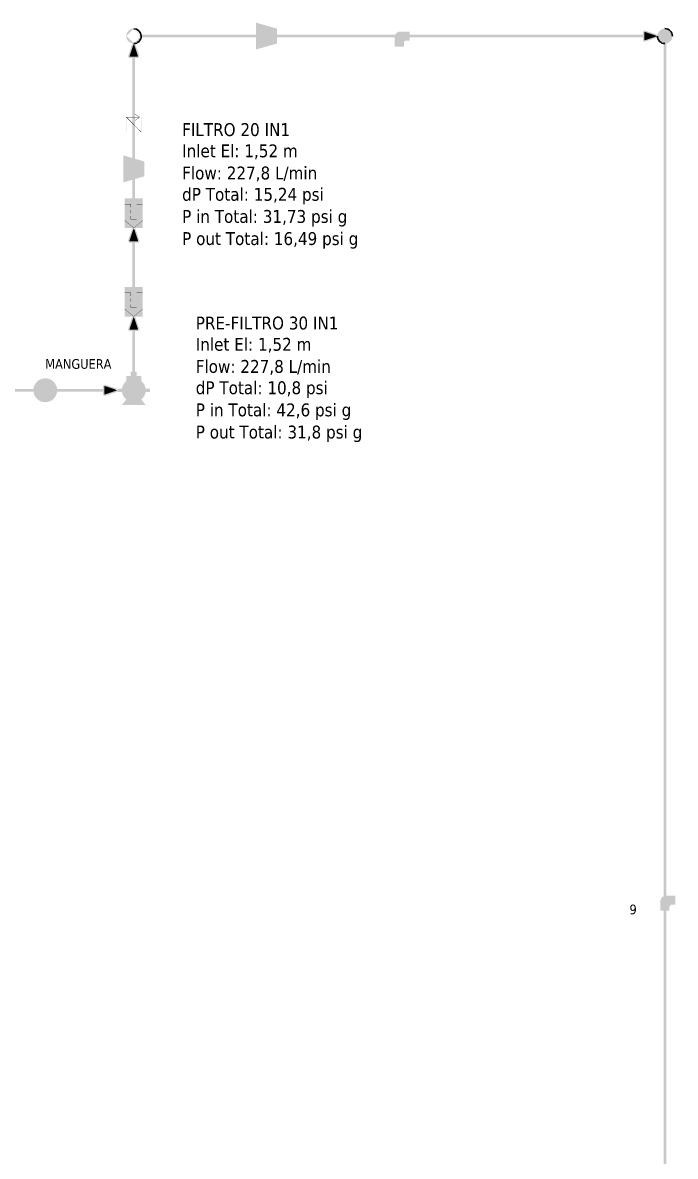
# Model space of a CAD drawing. Header units: inches. Extents: x 0.44 to 8.19, y 2.8 to 6.21.
# Drawn here: x 4.737 to 5.149, y 4.533 to 5.249 of the extents above; entities that cross this region are included whole.
import ezdxf

# ---------------------------------------------------------------- set-up
doc = ezdxf.new("R2010")
doc.units = ezdxf.units.IN
doc.header["$MEASUREMENT"] = 0
for name, color, linetype in [('PDF2_Geometry', 7, 'Continuous'), ('PDF2_Solid Fills', 7, 'Continuous'), ('PDF2_Text', 7, 'Continuous')]:
    doc.layers.add(name, color=color, linetype=linetype)
doc.styles.add('PDF Tahoma', font='tahoma.ttf')

msp = doc.modelspace()

# ---------------------------------------------------------------- hatches: boundary and pattern name
at = {"layer": 'PDF2_Solid Fills', "transparency": 33554687}
h = msp.add_hatch(color=256, dxfattribs=at)
h.paths.add_polyline_path([(4.81153, 5.2405, 0.414405), (4.80697, 5.24507)], flags=0)
h.paths.add_polyline_path([(4.80697, 5.24507, 0.417532), (4.80236, 5.2405)], flags=0)
h.paths.add_polyline_path([(4.80236, 5.2405, 0.417023), (4.80697, 5.23594)], flags=0)
h.paths.add_polyline_path([(4.80697, 5.23594, 0.413902), (4.81153, 5.2405)], flags=0)
h.paths.add_polyline_path([(4.80219, 5.2405, 0.413751), (4.80697, 5.23574)], flags=0)
h.paths.add_polyline_path([(4.80697, 5.24522, 0.416629), (4.80219, 5.2405)], flags=0)
h.paths.add_polyline_path([(4.81168, 5.2405, 0.414208), (4.80697, 5.24522)], flags=0)
h = msp.add_hatch(color=256, dxfattribs=at)
h.paths.add_polyline_path([(4.80697, 5.24517, 0.415181), (4.80231, 5.2405)], flags=0)
h.paths.add_polyline_path([(4.80231, 5.2405, 0.418512), (4.80697, 5.23583)], flags=0)
h.paths.add_polyline_path([(4.80697, 5.23583, 0.415407), (4.81158, 5.2405)], flags=0)
at = {"layer": 'PDF2_Solid Fills', "true_color": 0x0035fe, "transparency": 33554687}
h = msp.add_hatch(color=160, dxfattribs=at)
h.paths.add_polyline_path([(4.88439, 5.24892), (4.88439, 5.2321), (4.88433, 5.2321), (4.88428, 5.23221), (4.89735, 5.23589), (4.89735, 5.23583), (4.89729, 5.23583), (4.89729, 5.24517), (4.89735, 5.24517), (4.89735, 5.24507), (4.88428, 5.24881), (4.88433, 5.24892)], flags=0)
h.paths.add_polyline_path([(4.88433, 5.24897), (4.8974, 5.24522), (4.89746, 5.24517), (4.89746, 5.23583), (4.8974, 5.23579), (4.88433, 5.23204), (4.88422, 5.2321), (4.88422, 5.24892)], flags=0)
at = {"layer": 'PDF2_Solid Fills', "true_color": 0xc0c0c0, "transparency": 33554687}
for points in [[(4.88433, 5.24892), (4.88433, 5.2321), (4.89735, 5.23583), (4.89735, 5.24517)], [(4.97194, 5.234), (4.97194, 5.2405), (4.97287, 5.24235), (4.97472, 5.24328), (4.98128, 5.24328), (4.98128, 5.23768), (4.97846, 5.23768), (4.97754, 5.23676), (4.97754, 5.234)], [(4.8004, 5.16499), (4.8004, 5.14822), (4.81347, 5.15196), (4.81347, 5.16124)], [(4.80132, 5.12864), (4.80132, 5.13797), (4.81256, 5.13797), (4.81256, 5.11931), (4.80132, 5.11931)], [(4.80132, 5.07269), (4.80132, 5.08203), (4.81256, 5.08203), (4.81256, 5.06336), (4.80132, 5.06336)], [(4.80231, 5.02192), (4.80231, 5.02561), (4.80507, 5.02561), (4.80507, 5.02843), (4.80881, 5.02843), (4.80881, 5.02561), (4.81158, 5.02561), (4.81158, 5.02192)], [(5.13975, 4.68804), (5.13975, 4.69461), (5.14068, 4.69646), (5.14253, 4.69737), (5.14908, 4.69737), (5.14908, 4.69179), (5.14626, 4.69179), (5.14535, 4.69086), (5.14535, 4.68804)]]:
    msp.add_hatch(color=9, dxfattribs=at).paths.add_polyline_path(points)
at = {"layer": 'PDF2_Solid Fills', "true_color": 0x0035fe, "transparency": 33554687}
h = msp.add_hatch(color=160, dxfattribs=at)
h.paths.add_polyline_path([(4.97185, 5.234), (4.97185, 5.2405), (4.9719, 5.24056), (4.97282, 5.2424), (4.97282, 5.24246), (4.97472, 5.24337), (4.98128, 5.24337), (4.98133, 5.24333), (4.98133, 5.23768), (4.98128, 5.23762), (4.97846, 5.23762), (4.97846, 5.23768), (4.97851, 5.23762), (4.9776, 5.23671), (4.97754, 5.23676), (4.97765, 5.23676), (4.97765, 5.234), (4.97754, 5.23389), (4.97194, 5.23389)], flags=0)
h.paths.add_polyline_path([(4.97194, 5.23406), (4.97754, 5.23406), (4.97754, 5.234), (4.97743, 5.234), (4.97743, 5.23676), (4.97846, 5.23779), (4.98128, 5.23779), (4.98128, 5.23768), (4.98118, 5.23768), (4.98118, 5.24328), (4.98128, 5.24328), (4.98128, 5.24322), (4.97472, 5.24322), (4.97472, 5.24328), (4.97478, 5.24322), (4.97293, 5.24229), (4.97287, 5.24235), (4.97293, 5.24235), (4.972, 5.24044), (4.97194, 5.2405), (4.972, 5.2405), (4.972, 5.234), (4.97194, 5.234)], flags=0)
at = {"layer": 'PDF2_Solid Fills', "transparency": 33554687}
h = msp.add_hatch(color=256, dxfattribs=at)
h.paths.add_polyline_path([(5.12978, 5.24408), (5.13813, 5.24126), (5.13813, 5.23969), (5.12978, 5.23693), (5.12864, 5.23768), (5.12864, 5.24328)], flags=0)
h.paths.add_polyline_path([(5.13032, 5.24328), (5.13032, 5.23768), (5.1295, 5.23768), (5.12924, 5.2385), (5.13758, 5.24126), (5.13786, 5.2405), (5.13758, 5.23969), (5.12924, 5.24251), (5.1295, 5.24328)], flags=0)
h = msp.add_hatch(color=256, dxfattribs=at)
h.paths.add_polyline_path([(5.14714, 5.2405, 0.416427), (5.14253, 5.24507)], flags=0)
h.paths.add_polyline_path([(5.14253, 5.24507, 0.420078), (5.13797, 5.2405)], flags=0)
h.paths.add_polyline_path([(5.13797, 5.2405, 0.419582), (5.14253, 5.23594)], flags=0)
h.paths.add_polyline_path([(5.14253, 5.23594, 0.415917), (5.14714, 5.2405)], flags=0)
h.paths.add_polyline_path([(5.14253, 5.23574, 0.408898), (5.14729, 5.2405)], flags=0)
h.paths.add_polyline_path([(5.14253, 5.24522, 0.414692), (5.13781, 5.2405)], flags=0)
for points in [[(5.14719, 5.2405, 0.414088), (5.14253, 5.24517), (5.14253, 5.24517, 0.410712), (5.13786, 5.2405), (5.13786, 5.2405, 0.414053), (5.14253, 5.23583), (5.14253, 5.23583, 0.417422)], [(4.80132, 5.13433), (4.80518, 5.13433), (4.80518, 5.13417), (4.80126, 5.13417), (4.80126, 5.13433)], [(4.80518, 5.13422), (4.80518, 5.13226), (4.80501, 5.13226), (4.80501, 5.13433), (4.80518, 5.13433)], [(4.80518, 5.13049), (4.80518, 5.12853), (4.80501, 5.12853), (4.80501, 5.13058), (4.80518, 5.13058)], [(4.80881, 5.13433), (4.81261, 5.13433), (4.81261, 5.13417), (4.80871, 5.13417), (4.80871, 5.13433)], [(4.80886, 5.13422), (4.80886, 5.13226), (4.80871, 5.13226), (4.80871, 5.13433), (4.80886, 5.13433)], [(4.80886, 5.13049), (4.80886, 5.12853), (4.80871, 5.12853), (4.80871, 5.13058), (4.80886, 5.13058)], [(4.80138, 5.12403), (4.80697, 5.11936), (4.80707, 5.11931), (4.80697, 5.11919), (4.80692, 5.11925), (4.80126, 5.12392), (4.80122, 5.12397), (4.80132, 5.12408)], [(4.80518, 5.12679), (4.80518, 5.12483), (4.80501, 5.12483), (4.80501, 5.12685), (4.80518, 5.12685)], [(4.80507, 5.125), (4.80886, 5.125), (4.80886, 5.12483), (4.80501, 5.12483), (4.80501, 5.125)], [(4.81261, 5.12392), (4.80697, 5.11925), (4.80692, 5.11919), (4.80681, 5.11931), (4.80692, 5.11936), (4.8125, 5.12403), (4.81256, 5.12408), (4.81267, 5.12397)], [(4.80871, 5.12489), (4.80871, 5.12685), (4.80886, 5.12685), (4.80886, 5.12483), (4.80871, 5.12483)], [(4.80132, 5.0784), (4.80518, 5.0784), (4.80518, 5.07824), (4.80126, 5.07824), (4.80126, 5.0784)], [(4.80518, 5.07829), (4.80518, 5.07633), (4.80501, 5.07633), (4.80501, 5.0784), (4.80518, 5.0784)], [(4.80881, 5.0784), (4.81261, 5.0784), (4.81261, 5.07824), (4.80871, 5.07824), (4.80871, 5.0784)], [(4.80886, 5.07829), (4.80886, 5.07633), (4.80871, 5.07633), (4.80871, 5.0784), (4.80886, 5.0784)], [(4.80518, 5.07454), (4.80518, 5.07264), (4.80501, 5.07264), (4.80501, 5.07465), (4.80518, 5.07465)], [(4.80518, 5.07086), (4.80518, 5.0689), (4.80501, 5.0689), (4.80501, 5.0709), (4.80518, 5.0709)], [(4.80886, 5.07454), (4.80886, 5.07264), (4.80871, 5.07264), (4.80871, 5.07465), (4.80886, 5.07465)], [(4.80871, 5.06896), (4.80871, 5.0709), (4.80886, 5.0709), (4.80886, 5.0689), (4.80871, 5.0689)], [(4.80138, 5.06808), (4.80697, 5.06342), (4.80707, 5.06336), (4.80697, 5.06326), (4.80692, 5.06332), (4.80126, 5.06799), (4.80122, 5.06803), (4.80132, 5.06814)], [(4.80507, 5.06907), (4.80886, 5.06907), (4.80886, 5.0689), (4.80501, 5.0689), (4.80501, 5.06907)], [(4.81261, 5.06799), (4.80697, 5.06332), (4.80692, 5.06326), (4.80681, 5.06336), (4.80692, 5.06342), (4.8125, 5.06808), (4.81256, 5.06814), (4.81267, 5.06803)]]:
    msp.add_hatch(color=256, dxfattribs=at).paths.add_polyline_path(points)
h = msp.add_hatch(color=256, dxfattribs=at)
h.paths.add_polyline_path([(4.80333, 5.22771), (4.80615, 5.23611), (4.80772, 5.23611), (4.81054, 5.22771), (4.80974, 5.22661), (4.80414, 5.22661)], flags=0)
h.paths.add_polyline_path([(4.80414, 5.22831), (4.80974, 5.22831), (4.80974, 5.22743), (4.80892, 5.22721), (4.80615, 5.23557), (4.80697, 5.23583), (4.80772, 5.23557), (4.80496, 5.22721), (4.80414, 5.22743)], flags=0)
at = {"layer": 'PDF2_Solid Fills', "true_color": 0x0035fe, "transparency": 33554687}
msp.add_hatch(color=160, dxfattribs=at).paths.add_polyline_path([(4.81158, 5.24132), (5.13032, 5.24132), (5.13032, 5.23969), (4.81076, 5.23969), (4.81076, 5.24132)])
at = {"layer": 'PDF2_Solid Fills', "true_color": 0x0089ff, "transparency": 33554687}
msp.add_hatch(color=150, dxfattribs=at).paths.add_polyline_path([(5.14339, 5.23583), (5.14339, 3.90565), (5.14171, 3.90565), (5.14171, 5.23665), (5.14339, 5.23665)])
at = {"layer": 'PDF2_Solid Fills', "true_color": 0x2300ff, "transparency": 33554687}
for points in [[(4.8061, 5.13797), (4.8061, 5.22831), (4.80778, 5.22831), (4.80778, 5.1371), (4.8061, 5.1371)], [(4.80236, 5.18929), (4.80707, 5.18457), (4.80692, 5.18446), (4.80214, 5.18924), (4.80231, 5.18935)], [(4.80219, 5.1799), (4.80219, 5.18929), (4.80236, 5.18929), (4.80236, 5.17985), (4.80219, 5.17985)], [(4.80231, 5.18929), (4.81076, 5.18929), (4.81076, 5.18913), (4.80219, 5.18913), (4.80219, 5.18929)], [(4.80701, 5.18462), (4.81174, 5.1799), (4.81158, 5.17979), (4.80681, 5.18457), (4.80697, 5.18468)], [(4.80794, 5.19119), (4.81071, 5.18929), (4.81076, 5.18924), (4.81071, 5.18913), (4.8106, 5.18918), (4.80783, 5.19103), (4.80778, 5.19108), (4.80783, 5.19119)], [(4.80783, 5.18744), (4.8106, 5.18929), (4.81071, 5.18935), (4.81076, 5.18918), (4.81071, 5.18918), (4.80794, 5.18728), (4.80783, 5.18722), (4.80778, 5.18739)], [(4.81153, 5.1799), (4.81153, 5.18929), (4.81168, 5.18929), (4.81168, 5.17985), (4.81153, 5.17985)], [(4.8061, 5.08203), (4.8061, 5.11176), (4.80778, 5.11176), (4.80778, 5.08122), (4.8061, 5.08122)], [(4.8061, 5.02425), (4.8061, 5.05583), (4.80778, 5.05583), (4.80778, 5.02339), (4.8061, 5.02339)], [(4.75846, 5.01676, 0.411997), (4.75103, 5.02425), (4.75103, 5.02425, 0.41326), (4.74354, 5.01676), (4.74354, 5.01676, 0.414793), (4.75103, 5.00933), (4.75103, 5.00933, 0.413548)], [(4.6951, 5.01758), (4.78911, 5.01758), (4.78911, 5.01594), (4.69422, 5.01594), (4.69422, 5.01758)]]:
    msp.add_hatch(color=180, dxfattribs=at).paths.add_polyline_path(points)
h = msp.add_hatch(color=180, dxfattribs=at)
h.paths.add_polyline_path([(4.80051, 5.16499), (4.80051, 5.14822), (4.8004, 5.14822), (4.8004, 5.14828), (4.81342, 5.15201), (4.81347, 5.15196), (4.81336, 5.15196), (4.81336, 5.16124), (4.81347, 5.16124), (4.81342, 5.16118), (4.8004, 5.16493), (4.8004, 5.16499)], flags=0)
h.paths.add_polyline_path([(4.80046, 5.1651), (4.81347, 5.16135), (4.81353, 5.16124), (4.81353, 5.15196), (4.81347, 5.15186), (4.80046, 5.14811), (4.80035, 5.14822), (4.80035, 5.16499)], flags=0)
at = {"layer": 'PDF2_Solid Fills', "transparency": 33554687}
h = msp.add_hatch(color=256, dxfattribs=at)
h.paths.add_polyline_path([(4.80126, 5.12864), (4.80126, 5.13797), (4.80132, 5.13803), (4.81256, 5.13803), (4.81261, 5.13797), (4.81261, 5.11931), (4.81256, 5.11925), (4.80132, 5.11925), (4.80126, 5.11931)], flags=0)
h.paths.add_polyline_path([(4.80143, 5.12864), (4.80143, 5.11931), (4.80132, 5.11931), (4.80132, 5.11942), (4.81256, 5.11942), (4.81256, 5.11931), (4.81244, 5.11931), (4.81244, 5.13797), (4.81256, 5.13797), (4.81256, 5.13786), (4.80132, 5.13786), (4.80132, 5.13797), (4.80143, 5.13797)], flags=0)
h = msp.add_hatch(color=256, dxfattribs=at)
h.paths.add_polyline_path([(4.80333, 5.11117), (4.80615, 5.11957), (4.80772, 5.11957), (4.81054, 5.11117), (4.80974, 5.11008), (4.80414, 5.11008)], flags=0)
h.paths.add_polyline_path([(4.80414, 5.11176), (4.80974, 5.11176), (4.80974, 5.11094), (4.80892, 5.11068), (4.80615, 5.11903), (4.80697, 5.11931), (4.80772, 5.11903), (4.80496, 5.11068), (4.80414, 5.11094)], flags=0)
h = msp.add_hatch(color=256, dxfattribs=at)
h.paths.add_polyline_path([(4.80126, 5.07269), (4.80126, 5.08203), (4.80132, 5.08208), (4.81256, 5.08208), (4.81261, 5.08203), (4.81261, 5.06336), (4.81256, 5.06332), (4.80132, 5.06332), (4.80126, 5.06336)], flags=0)
h.paths.add_polyline_path([(4.80143, 5.07269), (4.80143, 5.06336), (4.80132, 5.06336), (4.80132, 5.06347), (4.81256, 5.06347), (4.81256, 5.06336), (4.81244, 5.06336), (4.81244, 5.08203), (4.81256, 5.08203), (4.81256, 5.08192), (4.80132, 5.08192), (4.80132, 5.08203), (4.80143, 5.08203)], flags=0)
h = msp.add_hatch(color=256, dxfattribs=at)
h.paths.add_polyline_path([(4.80333, 5.05524), (4.80615, 5.06364), (4.80772, 5.06364), (4.81054, 5.05524), (4.80974, 5.05414), (4.80414, 5.05414)], flags=0)
h.paths.add_polyline_path([(4.80414, 5.05583), (4.80974, 5.05583), (4.80974, 5.05501), (4.80892, 5.05474), (4.80615, 5.0631), (4.80697, 5.06336), (4.80772, 5.0631), (4.80496, 5.05474), (4.80414, 5.05501)], flags=0)
at = {"layer": 'PDF2_Solid Fills', "true_color": 0x2300ff, "transparency": 33554687}
h = msp.add_hatch(color=180, dxfattribs=at)
h.paths.add_polyline_path([(4.80219, 5.02192), (4.80219, 5.02561), (4.80231, 5.02572), (4.80507, 5.02572), (4.80507, 5.02561), (4.80501, 5.02561), (4.80501, 5.02843), (4.80507, 5.02849), (4.80881, 5.02849), (4.80886, 5.02843), (4.80886, 5.02561), (4.80881, 5.02561), (4.80881, 5.02572), (4.81158, 5.02572), (4.81168, 5.02561), (4.81168, 5.02192), (4.81158, 5.02181), (4.80231, 5.02181)], flags=0)
h.paths.add_polyline_path([(4.80231, 5.02197), (4.81158, 5.02197), (4.81158, 5.02192), (4.81153, 5.02192), (4.81153, 5.02561), (4.81158, 5.02561), (4.81158, 5.02556), (4.80881, 5.02556), (4.80871, 5.02561), (4.80871, 5.02843), (4.80881, 5.02843), (4.80881, 5.02832), (4.80507, 5.02832), (4.80507, 5.02843), (4.80518, 5.02843), (4.80518, 5.02561), (4.80507, 5.02556), (4.80231, 5.02556), (4.80231, 5.02561), (4.80236, 5.02561), (4.80236, 5.02192), (4.80231, 5.02192)], flags=0)
h = msp.add_hatch(color=180, dxfattribs=at)
h.paths.add_polyline_path([(4.75836, 5.01676, 0.415013), (4.75103, 5.02414)], flags=0)
h.paths.add_polyline_path([(4.75103, 5.02414, 0.416662), (4.74365, 5.01676)], flags=0)
h.paths.add_polyline_path([(4.74365, 5.01676, 0.416663), (4.75103, 5.00939)], flags=0)
h.paths.add_polyline_path([(4.75103, 5.00939, 0.415014), (4.75836, 5.01676)], flags=0)
h.paths.add_polyline_path([(4.75103, 5.00922, 0.410217), (4.75857, 5.01676)], flags=0)
h.paths.add_polyline_path([(4.74349, 5.01676, 0.412981), (4.75103, 5.00922)], flags=0)
h.paths.add_polyline_path([(4.75103, 5.02431, 0.41574), (4.74349, 5.01676)], flags=0)
h.paths.add_polyline_path([(4.75857, 5.01676, 0.412981), (4.75103, 5.02431)], flags=0)
h = msp.add_hatch(color=180, dxfattribs=at)
h.paths.add_polyline_path([(4.74821, 5.02246), (4.75006, 5.02246), (4.75017, 5.02235), (4.75017, 5.01768), (4.75006, 5.01768), (4.75, 5.01774), (4.75282, 5.0224), (4.75288, 5.02246), (4.75472, 5.02246), (4.75483, 5.02235), (4.75201, 5.01671), (4.75196, 5.01676), (4.75201, 5.01682), (4.75483, 5.01124), (4.75472, 5.01107), (4.75288, 5.01107), (4.75282, 5.01112), (4.75, 5.01579), (4.75006, 5.01585), (4.75017, 5.01585), (4.75017, 5.01118), (4.75006, 5.01107), (4.74821, 5.01107), (4.7481, 5.01118), (4.7481, 5.02235)], flags=0)
h.paths.add_polyline_path([(4.74832, 5.02235), (4.74832, 5.01118), (4.74821, 5.01118), (4.74821, 5.01128), (4.75006, 5.01128), (4.75006, 5.01118), (4.75, 5.01118), (4.75, 5.01585), (4.75017, 5.0159), (4.75293, 5.01124), (4.75288, 5.01118), (4.75288, 5.01128), (4.75472, 5.01128), (4.75472, 5.01118), (4.75467, 5.01112), (4.75185, 5.01671), (4.75185, 5.01682), (4.75467, 5.0224), (4.75472, 5.02235), (4.75472, 5.02229), (4.75288, 5.02229), (4.75288, 5.02235), (4.75293, 5.02229), (4.75017, 5.01768), (4.75, 5.01768), (4.75, 5.02235), (4.75006, 5.02235), (4.75006, 5.02229), (4.74821, 5.02229), (4.74821, 5.02235)], flags=0)
at = {"layer": 'PDF2_Solid Fills', "true_color": 0xffffff, "transparency": 33554687}
msp.add_hatch(color=7, dxfattribs=at).paths.add_polyline_path([(4.74821, 5.02235), (4.75006, 5.02235), (4.75006, 5.01768), (4.75288, 5.02235), (4.75472, 5.02235), (4.75196, 5.01676), (4.75472, 5.01118), (4.75288, 5.01118), (4.75006, 5.01585), (4.75006, 5.01118), (4.74821, 5.01118)])
at = {"layer": 'PDF2_Solid Fills', "transparency": 33554687}
h = msp.add_hatch(color=256, dxfattribs=at)
h.paths.add_polyline_path([(4.78857, 5.02035), (4.79693, 5.01758), (4.79693, 5.016), (4.78857, 5.01318), (4.78743, 5.014), (4.78743, 5.01958)], flags=0)
h.paths.add_polyline_path([(4.78911, 5.01958), (4.78911, 5.014), (4.78831, 5.014), (4.78803, 5.01475), (4.79644, 5.01758), (4.79665, 5.01676), (4.79644, 5.016), (4.78803, 5.01878), (4.78831, 5.01958)], flags=0)
h = msp.add_hatch(color=256, dxfattribs=at)
h.paths.add_polyline_path([(4.81429, 5.01676, 0.415394), (4.80697, 5.02414)], flags=0)
h.paths.add_polyline_path([(4.80697, 5.02414, 0.416277), (4.79958, 5.01676)], flags=0)
h.paths.add_polyline_path([(4.79958, 5.01676, 0.416278), (4.80697, 5.00939)], flags=0)
h.paths.add_polyline_path([(4.80697, 5.00939, 0.415395), (4.81429, 5.01676)], flags=0)
h.paths.add_polyline_path([(4.80697, 5.00922, 0.409543), (4.81451, 5.01676)], flags=0)
h.paths.add_polyline_path([(4.79943, 5.01676, 0.412981), (4.80697, 5.00922)], flags=0)
h.paths.add_polyline_path([(4.80697, 5.02431, 0.415739), (4.79943, 5.01676)], flags=0)
h.paths.add_polyline_path([(4.81451, 5.01676, 0.412308), (4.80697, 5.02431)], flags=0)
at = {"layer": 'PDF2_Solid Fills', "true_color": 0xe6e6e6, "transparency": 33554687}
msp.add_hatch(color=254, dxfattribs=at).paths.add_polyline_path([(4.8144, 5.01676, 0.411997), (4.80697, 5.02425), (4.80697, 5.02425, 0.412886), (4.79947, 5.01676), (4.79947, 5.01676, 0.414414), (4.80697, 5.00933), (4.80697, 5.00933, 0.413549)])
at = {"layer": 'PDF2_Solid Fills', "transparency": 33554687}
h = msp.add_hatch(color=256, dxfattribs=at)
h.paths.add_polyline_path([(4.79665, 5.01779), (4.81722, 5.01779), (4.81728, 5.01768), (4.81728, 5.01585), (4.81722, 5.01574), (4.79665, 5.01574), (4.7966, 5.01585), (4.7966, 5.01768)], flags=0)
h.paths.add_polyline_path([(4.79676, 5.01768), (4.79676, 5.01585), (4.79665, 5.01585), (4.79665, 5.0159), (4.81722, 5.0159), (4.81722, 5.01585), (4.81711, 5.01585), (4.81711, 5.01768), (4.81722, 5.01768), (4.81722, 5.01764), (4.79665, 5.01764), (4.79665, 5.01768)], flags=0)
at = {"layer": 'PDF2_Solid Fills', "true_color": 0x404040, "transparency": 33554687}
for points in [[(4.79665, 5.01768), (4.81721, 5.01768), (4.81721, 5.01583), (4.79665, 5.01583)], [(4.79947, 5.00743), (4.8144, 5.00743), (4.81065, 5.0121), (4.80322, 5.0121)]]:
    msp.add_hatch(color=250, dxfattribs=at).paths.add_polyline_path(points)
at = {"layer": 'PDF2_Solid Fills', "transparency": 33554687}
h = msp.add_hatch(color=256, dxfattribs=at)
h.paths.add_polyline_path([(4.79947, 5.00754), (4.8144, 5.00754), (4.8144, 5.00743), (4.81435, 5.00738), (4.8106, 5.01204), (4.81065, 5.0121), (4.81065, 5.01204), (4.80322, 5.01204), (4.80322, 5.0121), (4.80328, 5.01204), (4.79953, 5.00738), (4.79947, 5.00743)], flags=0)
h.paths.add_polyline_path([(4.79943, 5.00749), (4.80317, 5.01215), (4.80322, 5.01221), (4.81065, 5.01221), (4.81071, 5.01215), (4.81446, 5.00749), (4.8144, 5.00738), (4.79947, 5.00738)], flags=0)
at = {"layer": 'PDF2_Solid Fills', "true_color": 0x0089ff, "transparency": 33554687}
h = msp.add_hatch(color=150, dxfattribs=at)
h.paths.add_polyline_path([(5.13965, 4.68804), (5.13965, 4.69461), (5.14062, 4.6965), (5.14253, 4.69743), (5.14253, 4.69749), (5.14908, 4.69749), (5.14914, 4.69737), (5.14914, 4.69179), (5.14908, 4.69174), (5.14626, 4.69174), (5.14626, 4.69179), (5.14632, 4.69174), (5.1454, 4.69081), (5.14535, 4.69086), (5.1454, 4.69086), (5.1454, 4.68804), (5.14535, 4.68799), (5.13975, 4.68799)], flags=0)
h.paths.add_polyline_path([(5.13975, 4.68815), (5.14535, 4.68815), (5.14535, 4.68804), (5.14524, 4.68804), (5.14524, 4.69086), (5.14626, 4.69189), (5.14908, 4.69189), (5.14908, 4.69179), (5.14899, 4.69179), (5.14899, 4.69737), (5.14908, 4.69737), (5.14908, 4.69732), (5.14253, 4.69732), (5.14253, 4.69737), (5.14258, 4.69732), (5.14074, 4.6964), (5.14068, 4.69646), (5.14074, 4.6964), (5.13981, 4.69456), (5.13975, 4.69461), (5.13981, 4.69461), (5.13981, 4.68804), (5.13975, 4.68804)], flags=0)

# ---------------------------------------------------------------- linework, layer by layer
at = {"layer": 'PDF2_Geometry', "lineweight": 35, "transparency": 33554687}
for points in [[(4.81158, 5.2405), (4.81158, 5.24306), (4.80951, 5.24517), (4.80697, 5.24517)], [(5.14253, 5.24522), (5.14513, 5.24522), (5.14729, 5.24311), (5.14729, 5.2405)], [(4.81168, 5.2405), (4.81168, 5.2379), (4.80957, 5.23574), (4.80697, 5.23574)], [(5.14253, 5.23574), (5.13992, 5.23574), (5.13781, 5.2379), (5.13781, 5.2405)]]:
    msp.add_open_spline(points, degree=3, dxfattribs=at)
at = {"layer": 'PDF2_Solid Fills', "transparency": 33554687}
for points in [[(5.1295, 5.24328), (5.13786, 5.2405), (5.1295, 5.23768)], [(4.80414, 5.22743), (4.80697, 5.23583), (4.80974, 5.22743)], [(4.80414, 5.11094), (4.80697, 5.11931), (4.80974, 5.11094)], [(4.80414, 5.05501), (4.80697, 5.06336), (4.80974, 5.05501)], [(4.78831, 5.01958), (4.79665, 5.01676), (4.78831, 5.014)]]:
    msp.add_solid(points, dxfattribs=at)

# ---------------------------------------------------------------- texts
at = {"layer": 'PDF2_Text', "transparency": 33554687, "attachment_point": 4, "style": 'PDF Tahoma'}
for s, insert, char_height in [('FILTRO 20 IN1', (4.8375, 5.18135), 0.0081332), ('Inlet El: 1,52 m', (4.8375, 5.16736), 0.0081332), ('Flow: 227,8 L/min', (4.8375, 5.15338), 0.0081332), ('dP Total: 15,24 psi', (4.8375, 5.1394), 0.0081332), ('P in Total: 31,73 psi g', (4.8375, 5.12541), 0.0081332), ('P out Total: 16,49 psi g', (4.8375, 5.11143), 0.0081332), ('PRE-FILTRO 30 IN1', (4.84611, 5.05915), 0.0081332), ('Inlet El: 1,52 m', (4.84611, 5.04517), 0.0081332), ('MANGUERA', (4.75101, 5.03334), 0.0061), ('Flow: 227,8 L/min', (4.84611, 5.03118), 0.0081332), ('dP Total: 10,8 psi', (4.84611, 5.0172), 0.0081332), ('P in Total: 42,6 psi g', (4.84611, 5.00322), 0.0081332), ('P out Total: 31,8 psi g', (4.84611, 4.98923), 0.0081332), ('9', (5.12016, 4.68878), 0.0061)]:
    msp.add_mtext(s, dxfattribs=dict(at, insert=insert, char_height=char_height))

doc.saveas('drawing.dxf')
